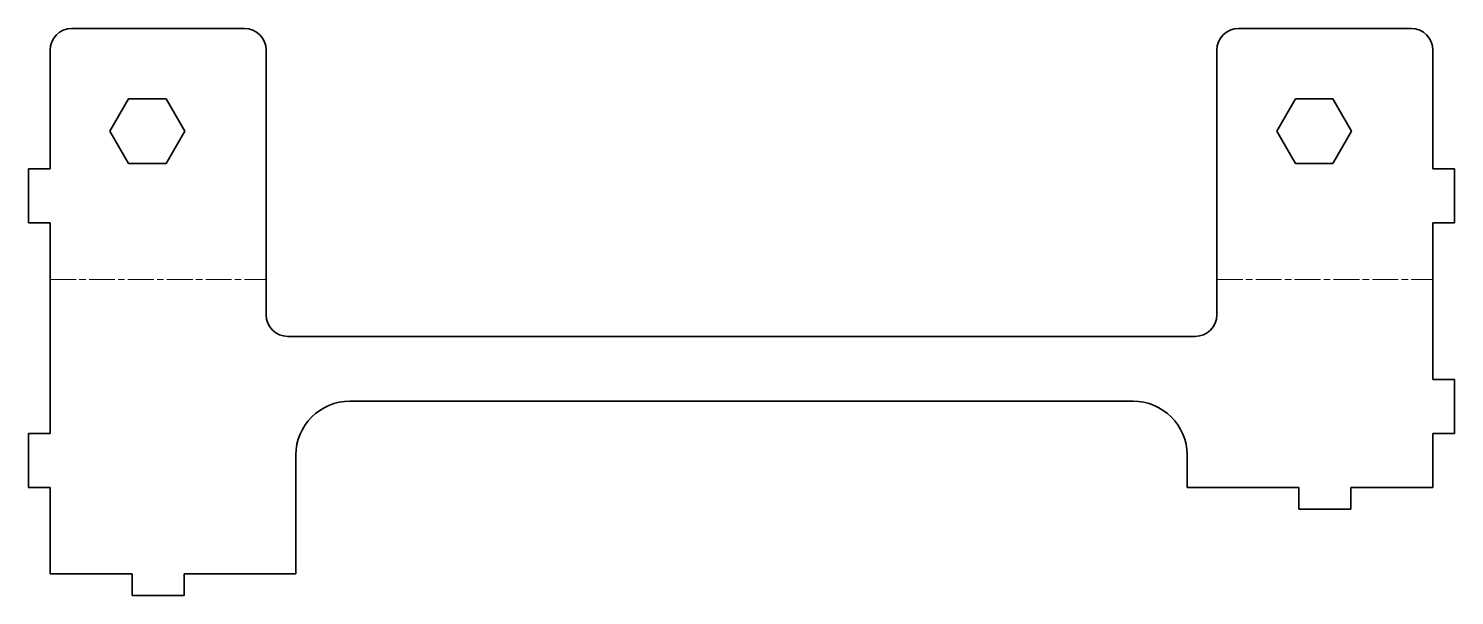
# Model space of a CAD drawing. Header units: inches. Extents: x 0 to 132, y 0 to 53.
import ezdxf

# ---------------------------------------------------------------- set-up
doc = ezdxf.new("R2010")
doc.units = ezdxf.units.IN
doc.header["$MEASUREMENT"] = 0
doc.linetypes.add('Chain', pattern=[13.68, 9.12, -1.14, 2.28, -1.14])
doc.layers.add('SIMUMAK Bend Centerline (ISO)', color=7, linetype='Chain', lineweight=9)
doc.layers.add('SIMUMAK Visible (ISO)', color=7, linetype='Continuous', lineweight=35)

# ---------------------------------------------------------------- blocks, each defined once
blk = doc.blocks.new('CDR-AU-31-CRSP-03_Sheet_3_CDR-AU-31-CRSP-03 (Desplegada)')
at = {"layer": 'SIMUMAK Bend Centerline (ISO)', "ltscale": 0.263158}
for p, q in [((-64, 3), (-44, 3)), ((44, 3), (64, 3))]:
    blk.add_line(p, q, dxfattribs=at)
at = {"layer": 'SIMUMAK Visible (ISO)'}
for p, q in [((-62, 26.26), (-46, 26.26)), ((46, 26.26), (62, 26.26)), ((-64, 13.26), (-64, 24.26)), ((-44, 24.26), (-44, -0.26)), ((44, -0.26), (44, 24.26)), ((64, 24.26), (64, 13.26)), ((-58.46, 16.76), (-56.73, 19.76)), ((-56.73, 19.76), (-53.27, 19.76)), ((-53.27, 19.76), (-51.54, 16.76)), ((49.54, 16.76), (51.27, 19.76)), ((51.27, 19.76), (54.73, 19.76)), ((54.73, 19.76), (56.46, 16.76)), ((-56.73, 13.76), (-58.46, 16.76)), ((-51.54, 16.76), (-53.27, 13.76)), ((51.27, 13.76), (49.54, 16.76)), ((56.46, 16.76), (54.73, 13.76)), ((-66, 13.26), (-66, 8.26)), ((-64, 13.26), (-66, 13.26)), ((-53.27, 13.76), (-56.73, 13.76)), ((54.73, 13.76), (51.27, 13.76)), ((66, 13.26), (64, 13.26)), ((66, 8.26), (66, 13.26)), ((-66, 8.26), (-64, 8.26)), ((-64, -11.26), (-64, 8.26)), ((64, 8.26), (64, -6.26)), ((64, 8.26), (66, 8.26)), ((-42, -2.26), (42, -2.26)), ((64, -6.26), (66, -6.26)), ((66, -6.26), (66, -11.26)), ((36.25, -8.26), (-36.25, -8.26)), ((-66, -11.26), (-64, -11.26)), ((-66, -16.26), (-66, -11.26)), ((64, -11.26), (64, -16.26)), ((66, -11.26), (64, -11.26)), ((-41.25, -13.26), (-41.25, -24.26)), ((41.25, -16.26), (41.25, -13.26)), ((-64, -16.26), (-66, -16.26)), ((-64, -24.26), (-64, -16.26)), ((51.6, -16.26), (41.25, -16.26)), ((51.6, -18.26), (51.6, -16.26)), ((64, -16.26), (56.4, -16.26)), ((56.4, -16.26), (56.4, -18.26)), ((56.4, -18.26), (51.6, -18.26)), ((-56.4, -24.26), (-64, -24.26)), ((-56.4, -26.26), (-56.4, -24.26)), ((-51.6, -24.26), (-51.6, -26.26)), ((-41.25, -24.26), (-51.6, -24.26)), ((-51.6, -26.26), (-56.4, -26.26))]:
    blk.add_line(p, q, dxfattribs=at)
at = {"layer": 'SIMUMAK Visible (ISO)', "extrusion": (0, 0, -1)}
for centre, start, end in [((62, 24.26), 360, 90), ((46, 24.26), 90, 180), ((-46, 24.26), 0, 90), ((-62, 24.26), 90, 180)]:
    blk.add_arc(centre, 2, start, end, dxfattribs=at)
at = {"layer": 'SIMUMAK Visible (ISO)'}
for centre, radius, start, end in [((-42, -0.26), 2, 180, 270), ((42, -0.26), 2, 270, 0), ((-36.25, -13.26), 5, 90, 180), ((36.25, -13.26), 5, 0, 90)]:
    blk.add_arc(centre, radius, start, end, dxfattribs=at)

msp = doc.modelspace()

# ---------------------------------------------------------------- block references
msp.add_blockref('CDR-AU-31-CRSP-03_Sheet_3_CDR-AU-31-CRSP-03 (Desplegada)', (66, 26.26))

doc.saveas('drawing.dxf')
